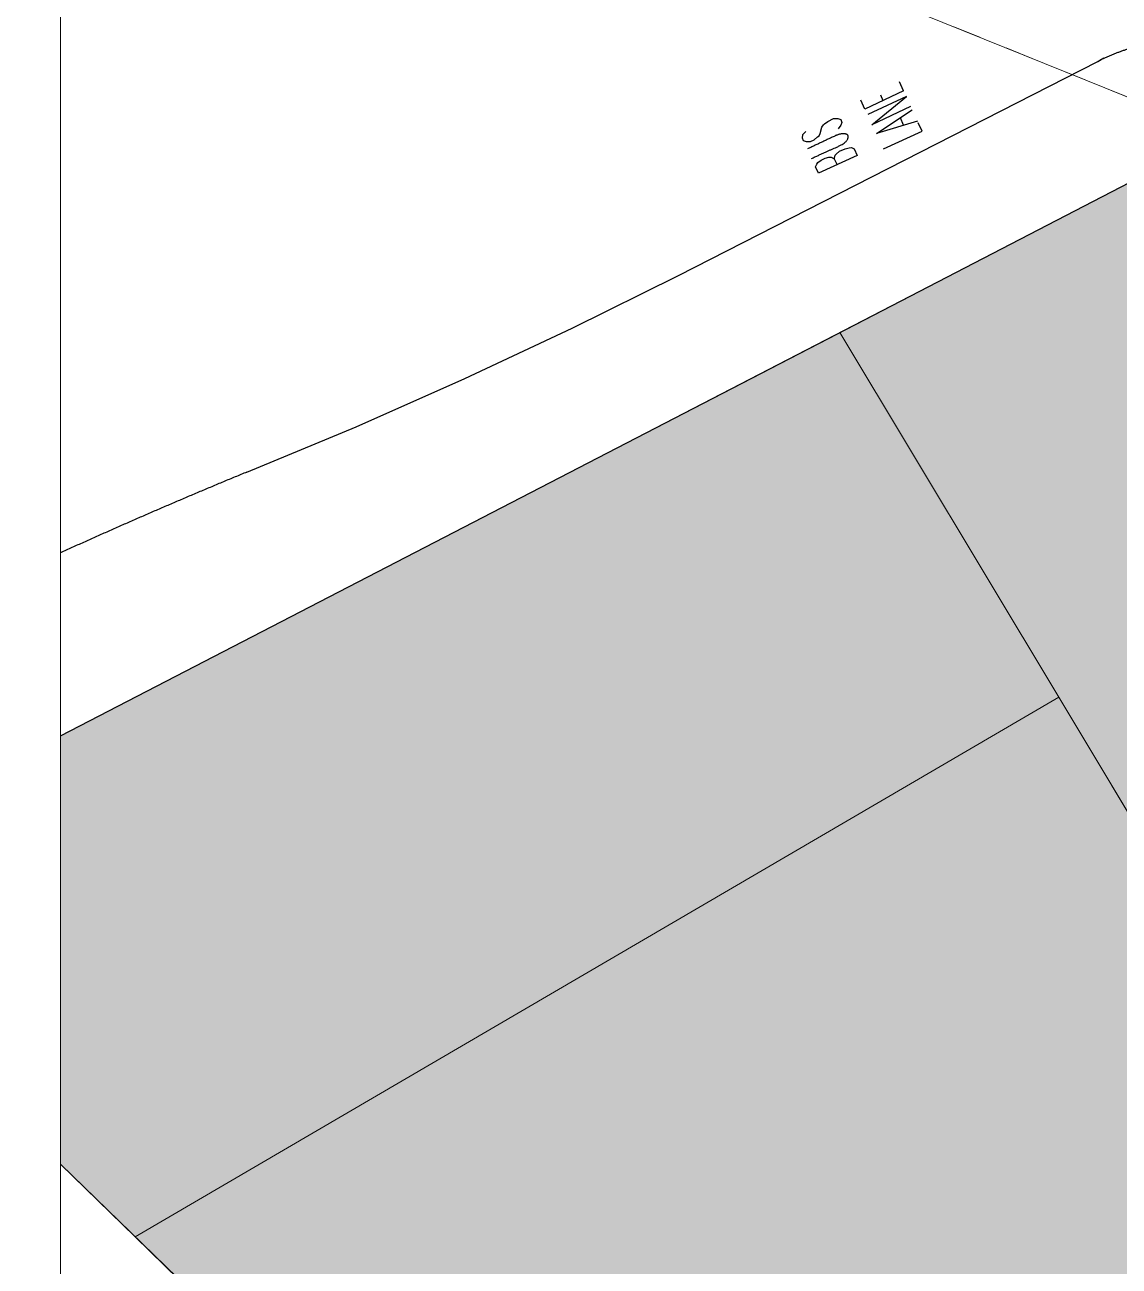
# Model space of a CAD drawing. Header units: metres. Extents: x -169 to 222, y -129 to 263.
# Drawn here: x -117.63 to -76.58, y -31.21 to 15.34 of the extents above; entities that cross this region are included whole.
import ezdxf

# ---------------------------------------------------------------- set-up
doc = ezdxf.new("R2010")
doc.units = ezdxf.units.M
doc.header["$LTSCALE"] = 5.08
doc.linetypes.add('Dash Style-1', pattern=[0.41664, 0.20828, -0.20836])
doc.linetypes.add('DGN Style 2', pattern=[3.4177165354330707, 2.050590551181102, -1.367125984251969])
doc.layers.get('0').update_dxf_attribs({"lineweight": 18})
for name, color, linetype, lineweight in [('buildings', 7, 'Continuous', 5), ('green areas', 7, 'DGN Style 2', 5), ('None', 7, 'Continuous', 5)]:
    doc.layers.add(name, color=color, linetype=linetype, lineweight=lineweight)
doc.layers.add('site location - A-Z400-H-Cfil4', color=7, linetype='Continuous', lineweight=5, true_color=0x5a5a5a)

msp = doc.modelspace()

# ---------------------------------------------------------------- hatches: boundary and pattern name
at = {"layer": 'green areas', "linetype": 'Continuous', "lineweight": 0, "true_color": 0xeee9cc}
msp.add_hatch(color=254, dxfattribs=at).paths.add_polyline_path([(-113.4931835843453, -30.10449742040981), (-78.84778197756538, -9.873054877869842), (-56.48934547570534, -47.1269490765098), (-43.58438212590536, -38.74097289274982), (-23.12294023656537, -60.85591008614981), (-50.14886348272534, -75.2658691617498), (-76.33178912300535, -39.79946988660982), (-92.08624438022537, -51.02343801044982)])
at = {"layer": 'None', "linetype": 'Continuous', "lineweight": 0, "true_color": 0xffaa99}
msp.add_hatch(color=21, dxfattribs=at).paths.add_polyline_path([(-116.2926756337654, -11.3180507740698), (-116.2926756337654, -27.3860051409498), (-113.4931835843453, -30.10449742040981), (-78.84778197756539, -9.873054877869846), (-56.48934547570534, -47.1269490765098), (-43.58438212590536, -38.74097289274982), (-59.00633832742535, -15.30203945950983), (-72.7452993086654, 11.21038524499018)])

# ---------------------------------------------------------------- linework, layer by layer
at = {"color": 7, "linetype": 'Continuous', "lineweight": 5, "flags": 128}
msp.add_lwpolyline([(-116.2926756337654, 138.5195236860102), (113.9396705045146, 138.5195236860102), (113.9396705045146, -122.4797350739898), (-116.2926756337654, -122.4797350739898), (-116.2926756337654, 138.5195236860102)], close=True, dxfattribs=at)
at = {"layer": 'buildings', "flags": 128}
for points in [[(-59.00633832742535, -15.30203945950983), (-59.13883795112535, -15.10154002892983), (-72.7452993086654, 11.21038524499017), (-87.0547586696854, 3.801406286550162), (-78.84778197756538, -9.873054877869842), (-70.98080431984539, -22.98101765114983), (-59.00633832742535, -15.30203945950983)], [(-116.2926756337654, -11.31805077406979), (-116.2926756337654, -27.3860051409498), (-113.4931835843453, -30.10449742040981), (-78.84778197756538, -9.873054877869842), (-87.0547586696854, 3.801406286550162), (-87.85225640478538, 3.388407459470153), (-116.2926756337654, -11.31805077406979)]]:
    msp.add_lwpolyline(points, close=True, dxfattribs=at)
at = {"layer": 'green areas', "color": 7, "linetype": 'Continuous', "flags": 128}
msp.add_lwpolyline([(-113.4931835843453, -30.10449742040981), (-78.84778197756538, -9.873054877869842), (-56.48934547570534, -47.1269490765098), (-43.58438212590536, -38.74097289274982), (-23.12294023656537, -60.85591008614981), (-50.14886348272534, -75.2658691617498), (-76.33178912300535, -39.79946988660982), (-92.08624438022537, -51.02343801044982), (-113.4931835843453, -30.10449742040981)], close=True, dxfattribs=at)
at = {"layer": 'None', "color": 7, "linetype": 'Dash Style-1'}
msp.add_line((-155.4, 44.6), (142.0172001587007, -75.54617017243372), dxfattribs=at)
at = {"layer": 'None', "color": 7, "linetype": 'Continuous'}
msp.add_line((-155.4, 44.6), (-72.7452993086654, 11.21038524499017), dxfattribs=at)
at = {"layer": 'None', "color": 7, "linetype": 'Continuous', "flags": 128}
msp.add_lwpolyline([(-116.2926756337654, -11.3180507740698), (-116.2926756337654, -27.3860051409498), (-113.4931835843453, -30.10449742040981), (-78.84778197756539, -9.873054877869846), (-56.48934547570534, -47.1269490765098), (-43.58438212590536, -38.74097289274982), (-59.00633832742535, -15.30203945950983), (-72.7452993086654, 11.21038524499018)], close=True, dxfattribs=at)
at = {"layer": 'site location - A-Z400-H-Cfil4', "color": 7, "lineweight": 30}
for p, q in [((-93.10524148626538, 5.943400203270198), (-77.38778612396534, 13.96637741795013)), ((-77.38778612396534, 13.96637741795013), (-77.15728677858534, 14.09737704591016)), ((-84.67276543456538, 12.86538054479018), (-84.82676499720534, 13.20137959055015)), ((-85.42826328894537, 12.49188160553022), (-85.51676303760539, 12.70238100771018)), ((-84.67126543882542, 11.57388421265018), (-84.78176512500534, 11.84738343591016))]:
    msp.add_line(p, q, dxfattribs=at)
at = {"layer": 'site location - A-Z400-H-Cfil4', "color": 7, "lineweight": 30, "flags": 128}
for points in [[(-84.67276543456538, 12.86538054479018), (-86.12176131940534, 12.18338248167018), (-86.27576088204538, 12.5193815274302)], [(-84.40826618574536, 12.27738221471017), (-85.85726207058539, 11.59538415159017), (-84.56326574554534, 12.65538114119013), (-86.01226163038535, 11.97388307665015)], [(-84.14476693408534, 11.73138376535015), (-85.6822625675854, 11.25988510441018), (-84.34276637176535, 12.15138257255021)], [(-88.32975504868541, 11.34038487579016), (-88.45475469368539, 11.21138524215016), (-88.47425463830534, 11.10538554319018), (-88.42975476468536, 10.99988584281021), (-88.3232550671454, 10.95938595783018), (-88.15375554852542, 10.96238594931021), (-88.02825590494537, 11.02838576187019), (-87.90275626136531, 11.13638545515022), (-87.84025643886538, 11.17988533161016), (-87.79925655530539, 11.26538508879015), (-87.73975672428537, 11.49888442565018), (-87.67775690036535, 11.58488418141019), (-87.63625701822538, 11.62788405929023), (-87.51075737464538, 11.71488381221017), (-87.30125796962535, 11.82438350123022), (-87.13175845100538, 11.82738349271018), (-87.02525875346531, 11.78688360773021), (-86.98075887984538, 11.68188390593015), (-87.02125876482535, 11.5753842083902), (-87.12525846946536, 11.44638457475015)], [(-85.41826331734535, 10.69288671469019), (-83.96876743392535, 11.3533848388702), (-84.12276699656539, 11.6683839442702)], [(-116.2926756337654, -11.31805077406979), (-87.85225640478538, 3.388407459470153), (-72.7452993086654, 11.21038524499017), (-59.13883795112535, -15.10154002892983), (-42.6533847699454, -40.15596887414978), (-10.62097574224538, -74.10637245472981), (-37.0164007790254, -87.75683368730982), (-55.89634715982538, -100.1757984173498), (-72.51229997038538, -74.9113701685298), (-92.60874289632537, -50.3859398209498), (-116.2926756337654, -27.3860051409498)], [(-87.27475804488536, 10.32138776975014), (-87.23475815848535, 10.44888740765018), (-87.19275827776542, 10.49238728411018), (-87.06775863276539, 10.60038697739021), (-86.85775922916532, 10.68888672605023), (-86.71025964806537, 10.73338659967022), (-86.62575988804538, 10.73488659541018), (-86.51926019050536, 10.69438671043021), (-86.40876050432539, 10.44238742611016)], [(-86.40876050432539, 10.44238742611016), (-87.85825638774539, 9.782389300510172), (-87.9682560753454, 10.01338864447019), (-87.92775619036536, 10.11988834201015), (-87.88625630822538, 10.18388816025021), (-87.76075666464533, 10.27088791317021), (-87.61375708212535, 10.33688772573014), (-87.4662575010254, 10.38188759793021), (-87.38175774100533, 10.38338759367017), (-87.27475804488536, 10.32138776975014), (-87.16475835728535, 10.09038842579018)], [(-109.2996954938854, -1.43207885030983), (-105.2007071350454, 0.2699163160101744), (-101.1252187094654, 2.076911184130178), (-97.09323016034539, 3.968405812270183), (-93.10524148626538, 5.943400203270198)]]:
    msp.add_lwpolyline(points, dxfattribs=at)
at = {"layer": 'site location - A-Z400-H-Cfil4', "color": 7, "lineweight": 30}
for points, knots in [([(-66.63177825774997, 10.27981161109702), (-67.64905369604286, 12.38192046370695), (-71.95497590371413, 15.01506732934841), (-74.57163475712139, 14.77226912451012), (-76.06252689580515, 14.63393013759615), (-77.38769506659924, 13.96628279902023)], [0, 0, 0, 1, 2, 2, 3, 3, 3]), ([(-88.12171653579985, 10.32785888494324), (-87.59683127643535, 10.56983479851164), (-86.87311197500996, 10.88385386262497), (-86.72616315287323, 11.10583701687265), (-86.76959646364016, 11.25037137098418), (-87.06341413439316, 11.25803627387277), (-87.24687925589673, 11.17104762337758), (-87.76150379866647, 10.92815347890384), (-88.2761283414362, 10.6852593344301)], [0, 0, 0, 1, 2, 3, 4, 5, 5, 6, 6, 6])]:
    msp.add_open_spline(points, degree=2, knots=knots, dxfattribs=at)
msp.add_open_spline([(-109.2995884176414, -1.431853774056595), (-112.8243238523063, -2.881491978353064), (-116.2926756337654, -4.459829507793591)], degree=2, dxfattribs=at)

doc.saveas('drawing.dxf')
